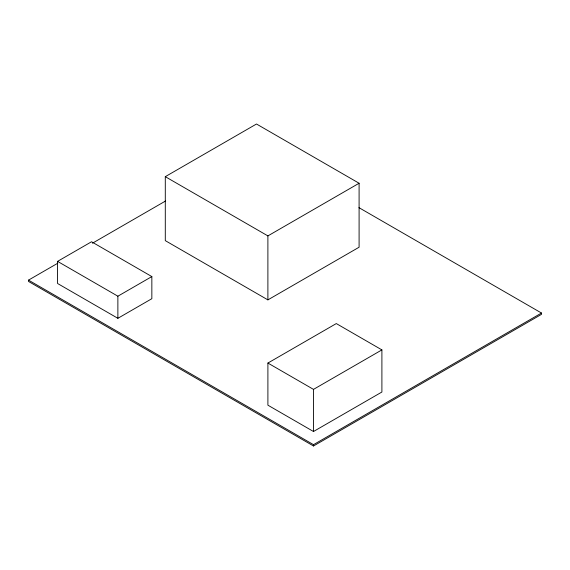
<?xml version="1.0" encoding="UTF-8"?>
<svg xmlns="http://www.w3.org/2000/svg" width="570" height="570" viewBox="0 0 570 570"><rect width="100%" height="100%" fill="white"/><g stroke="black" fill="none" stroke-linecap="round" stroke-linejoin="round"><path stroke-width="0.85" d="M165.293 176.664L256.493 124.011L359.093 183.248L359.093 247.223L267.893 299.877L165.293 240.64L165.293 176.664L267.893 235.902L359.093 183.248M57.57 261.373L91.542 241.758L151.848 276.578L151.848 298.694L117.876 318.309L57.57 283.49L57.57 261.373L117.876 296.193L151.848 276.578M358.943 207.644L541.5 313.037L541.5 314.355L313.5 445.989L28.5 281.445L28.5 280.127L57.77 263.226M92.433 243.219L165.606 200.968M267.9 363.054L336.3 323.568L381.9 349.894L381.9 392.018L313.5 431.511L267.9 405.184L267.9 363.054L313.5 389.381L381.9 349.894M28.5 280.127L313.5 444.671L541.5 313.037M313.5 389.381L313.5 431.511M313.5 444.671L313.5 445.989M267.893 235.902L267.893 299.877M117.876 296.193L117.876 318.309"/></g></svg>
